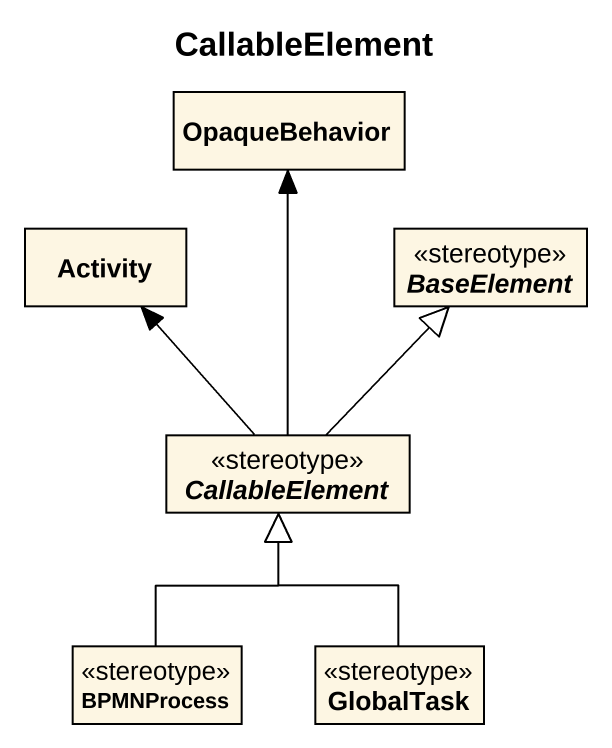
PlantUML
@startuml
title CallableElement
hide circle
hide empty members
class OpaqueBehavior
class Activity
abstract class BaseElement <<stereotype>>
abstract class CallableElement <<stereotype>>
class BPMNProcess <<stereotype>>
class GlobalTask <<stereotype>>
CallableElement -up-> OpaqueBehavior
CallableElement -up-> Activity
CallableElement -up-|> BaseElement
BPMNProcess -up-|> CallableElement
GlobalTask -up-|> CallableElement
@enduml
